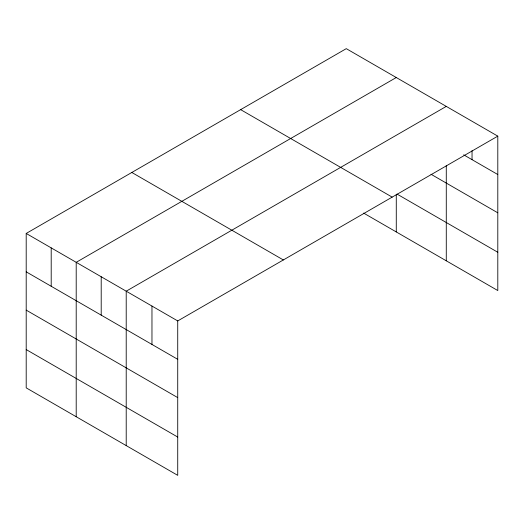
<?xml version="1.0" encoding="UTF-8"?>
<svg xmlns="http://www.w3.org/2000/svg" width="524" height="524" viewBox="0 0 524 524"><rect width="100%" height="100%" fill="white"/><g stroke="black" fill="none" stroke-linecap="round" stroke-linejoin="round"><path stroke-width="0.79" d="M26.2 233.449L177.728 320.93L177.728 475.347L26.2 387.858L26.2 233.449L346.272 48.653L497.8 136.142L497.8 290.551L363.636 213.091M396.275 77.526L76.203 262.321L76.203 416.731M446.278 106.398L126.212 291.187L126.212 445.596M177.728 320.93L497.8 136.142M463.688 154.835L497.8 174.531M431.003 174.25L497.8 212.816M396.969 194.05L497.8 252.267M240.647 109.64L392.175 197.122M131.825 172.468L283.353 259.95M26.2 271.838L177.728 359.32M26.2 310.123L177.728 397.611M26.2 349.574L177.728 437.055M472.039 150.67L472.039 159.656M446.278 165.525L446.278 260.808M396.275 194.45L396.275 231.936M151.967 306.062L151.967 344.451M101.204 276.751L101.204 315.14M51.201 247.885L51.201 286.274"/></g></svg>
